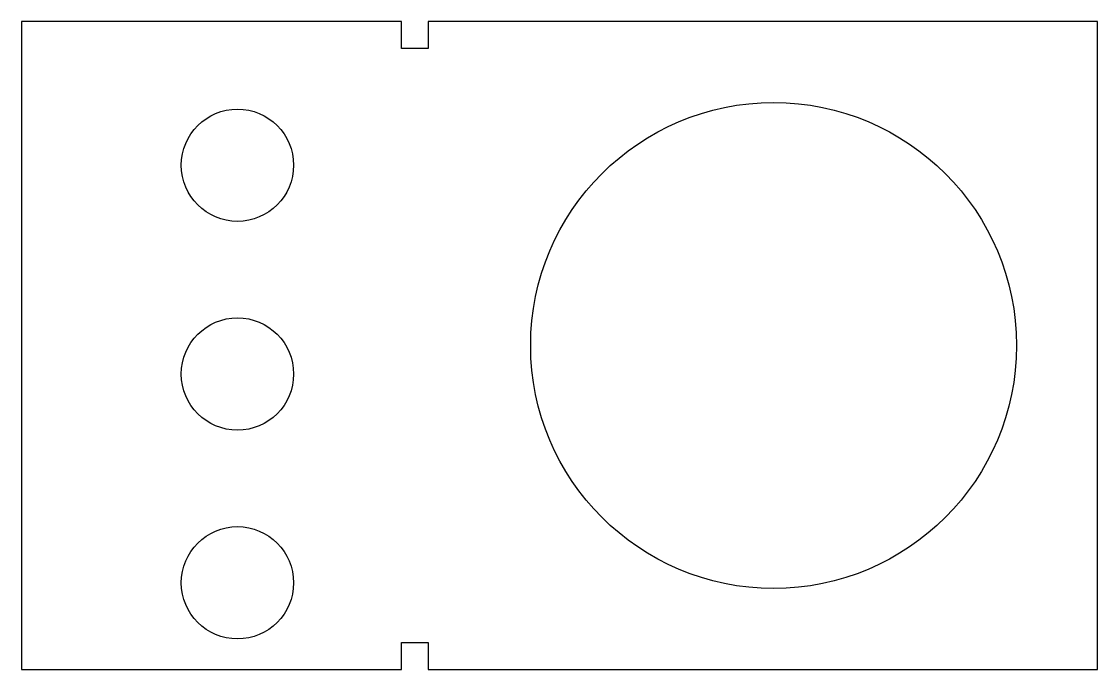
# Model space of a CAD drawing. Header units: inches. Extents: x 0 to 2.49, y 0 to 1.5.
import ezdxf

# ---------------------------------------------------------------- set-up
doc = ezdxf.new("R2010")
doc.units = ezdxf.units.IN
doc.header["$MEASUREMENT"] = 0

msp = doc.modelspace()

# ---------------------------------------------------------------- linework, layer by layer
msp.add_lwpolyline([(0.8795, 1.4375), (0.8795, 1.5), (0, 1.5), (0, 0), (0.8795, 0), (0.8795, 0.0625), (0.942, 0.0625), (0.942, 0), (2.4915, 0), (2.4915, 1.5), (0.942, 1.5), (0.942, 1.4375)], close=True)
for centre, radius in [((0.5, 1.1673), 0.13), ((1.7415, 0.75), 0.5625), ((0.5, 0.684), 0.13), ((0.5, 0.2007), 0.13)]:
    msp.add_circle(centre, radius)

doc.saveas('drawing.dxf')
